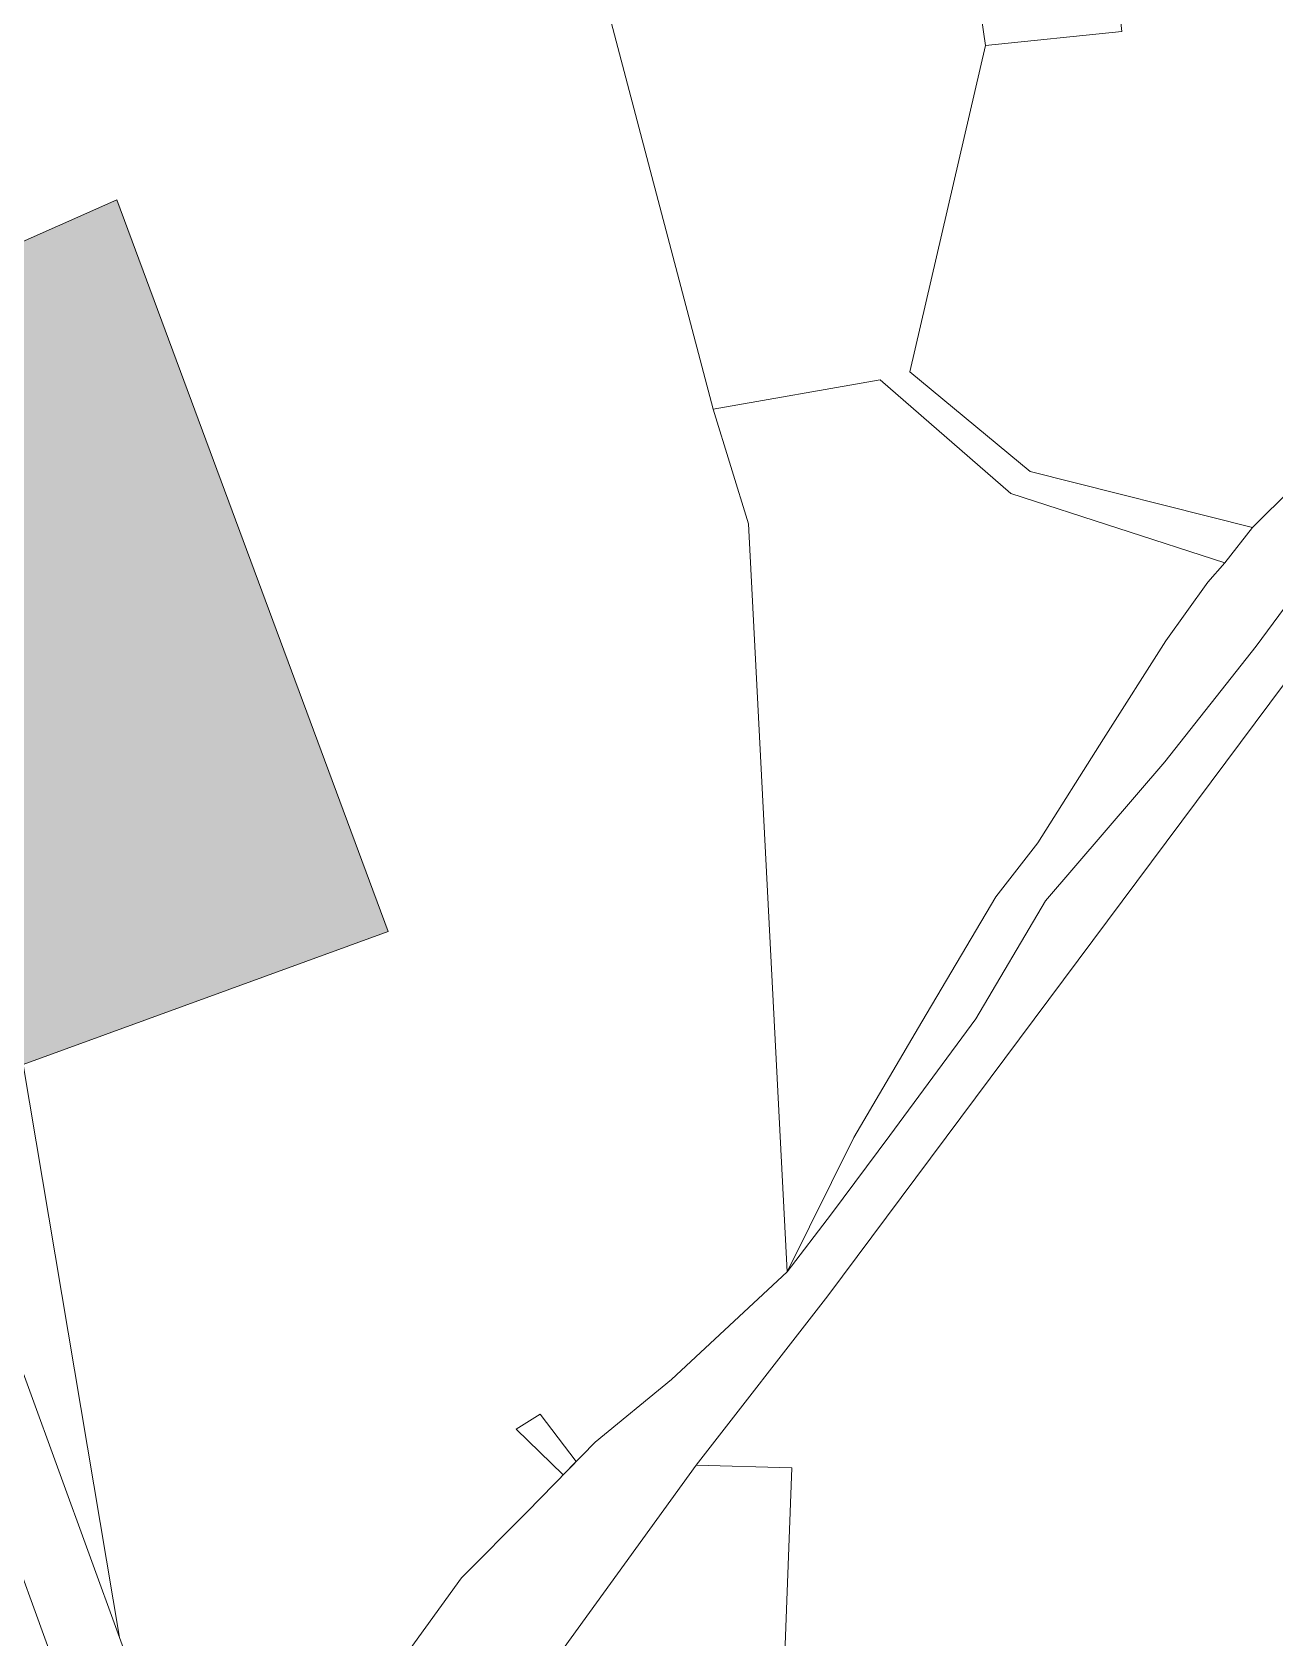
# Model space of a CAD drawing. Header units: millimetres. Extents: x 605783 to 623458, y 1302882 to 1324924.
# Drawn here: x 620593 to 621124, y 1321657 to 1322344 of the extents above; entities that cross this region are included whole.
import ezdxf

# ---------------------------------------------------------------- set-up
doc = ezdxf.new("R2010")
doc.units = ezdxf.units.MM
for name, color, linetype in [('2', 7, 'Continuous'), ('3', 7, 'Continuous'), ('4', 7, 'Continuous'), ('CVL_CUADCON_LIN', 8, 'Continuous')]:
    doc.layers.add(name, color=color, linetype=linetype)

msp = doc.modelspace()

# ---------------------------------------------------------------- hatches: boundary and pattern name
at = {"lineweight": 0}
h = msp.add_hatch(color=9, dxfattribs=at)
h.dxf.hatch_style = 1
h.paths.add_polyline_path([(620628.83459, 1322272.18875), (620434.33235, 1322185.99255), (620542.32728, 1321897.21348), (620588.74928, 1321902.05548), (620744.94364, 1321958.91947)])

# ---------------------------------------------------------------- linework, layer by layer
at = {"color": 1, "lineweight": 5, "ltscale": 10, "flags": 128}
msp.add_lwpolyline([(620825.37717, 1321732.02796), (620819.80937, 1321726.32526), (620799.77487, 1321745.88586), (620809.97007, 1321752.30946)], close=True, dxfattribs=at)
at = {"layer": '2', "color": 1, "lineweight": 5}
for p, q in [((620884.04828, 1322182.63848), (620800.44628, 1322500.13548)), ((620434.33235, 1322185.99255), (620628.83459, 1322272.18875)), ((620628.83459, 1322272.18875), (620744.94364, 1321958.91947)), ((620955.52428, 1322195.13248), (620884.04828, 1322182.63848)), ((621114.78428, 1322131.86248), (621103.02928, 1322116.73648)), ((620744.94364, 1321958.91947), (620588.74928, 1321902.05548)), ((620542.32728, 1321897.21348), (620630.07628, 1321656.76748)), ((620630.07628, 1321656.76748), (620642.95728, 1321620.82448))]:
    msp.add_line(p, q, dxfattribs=at)
for points in [[(621457.21828, 1322693.79948), (621457.20428, 1322673.97648), (621446.46028, 1322617.43648), (621436.30128, 1322575.38948), (621423.64828, 1322550.59548), (621409.48028, 1322525.02248), (621387.90428, 1322502.92448), (621374.65728, 1322485.23948), (621350.67728, 1322451.93248), (621331.47628, 1322422.49048), (621320.79028, 1322403.05648), (621311.28328, 1322370.16548), (621299.12828, 1322346.13948), (621238.37628, 1322266.16548), (621218.42028, 1322236.20748), (621182.77028, 1322201.75248), (621149.16728, 1322166.04948), (621114.78428, 1322131.86248)], [(621039.97328, 1322520.36248), (621058.87128, 1322344.20248), (621000.52528, 1322338.21048), (620968.18228, 1322198.57848)], [(621114.78428, 1322131.86248), (621019.75128, 1322155.95448), (620968.18228, 1322198.57848)], [(621103.02928, 1322116.73648), (621011.48528, 1322146.45848), (620955.52428, 1322195.13248)], [(620884.04828, 1322182.63848), (620899.12128, 1322133.50548), (620915.70328, 1321813.22248)], [(621103.02928, 1322116.73648), (621095.76328, 1322108.52248), (621077.78028, 1322083.41448), (621051.11128, 1322041.43548), (621022.94928, 1321996.89948), (621004.94128, 1321973.82448), (620973.33128, 1321920.35448), (620944.21528, 1321870.72448), (620915.70328, 1321813.22248)], [(621128.54628, 1322065.17848), (620933.09828, 1321802.99848), (620876.82928, 1321730.44448)], [(620630.07628, 1321656.76748), (620588.74928, 1321902.05548), (620542.32728, 1321897.21348)], [(620721.46828, 1321618.65648), (620736.67528, 1321621.36948), (620752.59328, 1321649.24948), (620776.32228, 1321682.29948), (620804.42728, 1321710.57048), (620833.52928, 1321740.37748), (620866.22428, 1321767.17548), (620915.70328, 1321813.22248)], [(620876.82928, 1321730.44448), (620724.19328, 1321519.57348), (620694.60328, 1321467.14248), (620700.38428, 1321451.19648)], [(620911.95128, 1321577.84748), (620917.73528, 1321729.37948), (620876.82928, 1321730.44448)]]:
    msp.add_lwpolyline(points, dxfattribs=at)
at = {"layer": '3', "color": 1, "lineweight": 5}
msp.add_lwpolyline([(621429.15428, 1322494.49348), (621416.32628, 1322505.02248), (621372.61628, 1322444.04648), (621332.64028, 1322368.37248), (621292.60728, 1322318.36548), (621248.39828, 1322256.62148), (621198.20828, 1322185.40648), (621147.90028, 1322123.84748), (621116.41628, 1322081.05348), (621077.39228, 1322031.56548), (621026.29828, 1321972.03148), (620996.43028, 1321921.63048), (620959.69828, 1321871.66048), (620934.70528, 1321838.08748), (620915.70328, 1321813.22248)], dxfattribs=at)
at = {"layer": '4', "color": 1, "lineweight": 5}
msp.add_line((620532.78628, 1321835.56648), (620629.54028, 1321570.33548), dxfattribs=at)
at = {"layer": 'CVL_CUADCON_LIN', "color": 1, "lineweight": 5, "ltscale": 0.5, "flags": 128}
msp.add_lwpolyline([(620976.14928, 1322505.53147), (621000.52528, 1322338.21048), (620968.18228, 1322198.57848), (621019.75128, 1322155.95448), (621114.78428, 1322131.86248)], dxfattribs=at)

doc.saveas('drawing.dxf')
